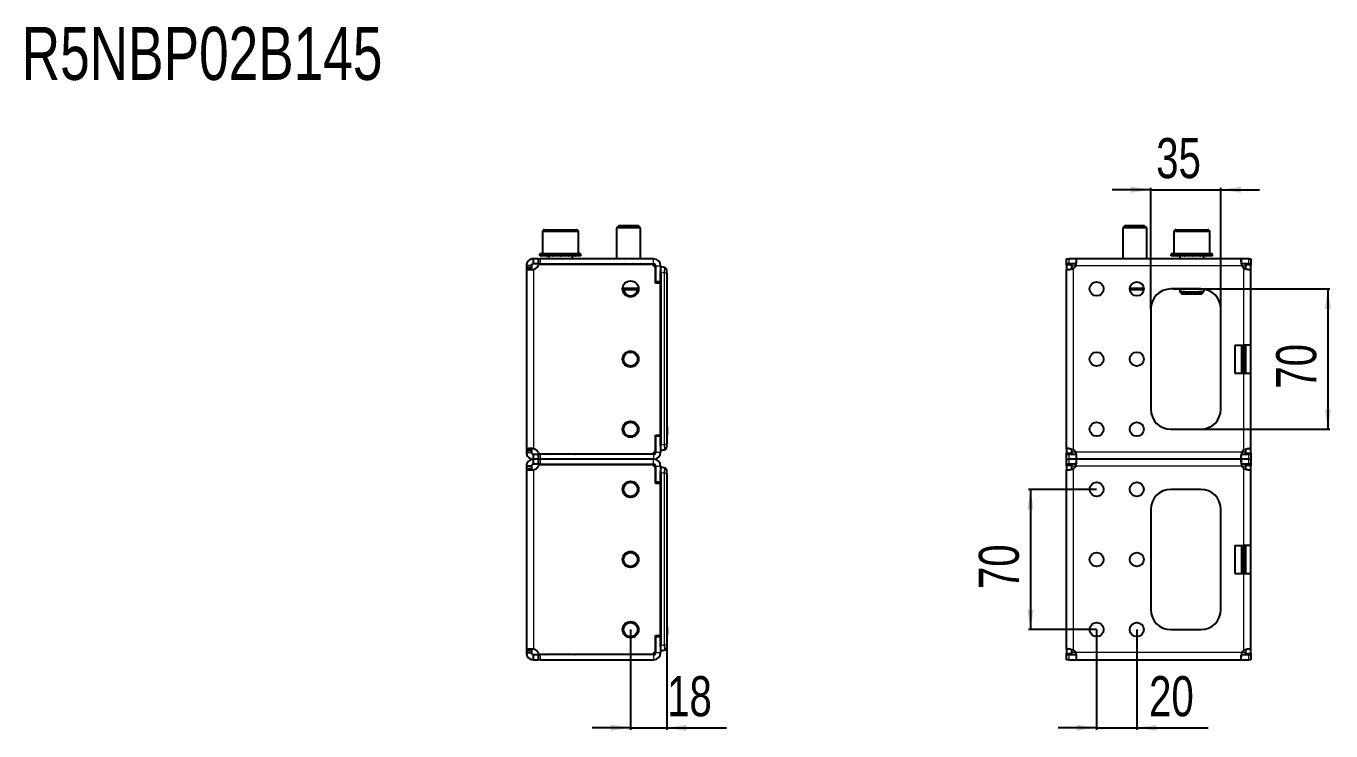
# Model space of a CAD drawing. Header units: millimetres. Extents: x 0 to 3710, y -308 to 606.
# Drawn here: x 1791 to 2442, y 254 to 606 of the extents above; entities that cross this region are included whole.
import ezdxf

# ---------------------------------------------------------------- set-up
doc = ezdxf.new("R2010")
doc.units = ezdxf.units.MM
doc.layers.add('FORMAT', color=7, linetype='Continuous')
doc.styles.add('SLDTEXTSTYLE0', font='TXT', dxfattribs={"width": 0.75})
doc.dimstyles.new('SLDDIMSTYLE0', dxfattribs={"dimtxt": 20, "dimasz": 10, "dimexe": 0, "dimexo": 0.0625, "dimgap": 5, "dimtad": 2, "dimdec": 1, "dimrnd": 1e-09, "dimzin": 12, "dimdsep": 46, "dimtxsty": 'SLDTEXTSTYLE0', "dimsah": 1, "dimcen": 0.09, "dimadec": 0, "dimazin": 3, "dimtfac": 1, "dimtofl": 0, "dimtmove": 0, "dimatfit": 3, "dimfxl": 0, "dimfrac": 2, "dimtolj": 1, "dimtzin": 12, "dimarcsym": 0})
doc.dimstyles.new('SLDDIMSTYLE1', dxfattribs={"dimtxt": 20, "dimasz": 10, "dimexe": 0, "dimexo": 0.0625, "dimgap": 5, "dimtad": 2, "dimdec": 1, "dimrnd": 1e-09, "dimzin": 12, "dimdsep": 46, "dimtxsty": 'SLDTEXTSTYLE0', "dimsah": 1, "dimcen": 0.09, "dimadec": 0, "dimazin": 3, "dimtfac": 1, "dimtmove": 0, "dimatfit": 0, "dimfxl": 0, "dimfrac": 2, "dimtolj": 1, "dimtzin": 12, "dimarcsym": 0})

# ---------------------------------------------------------------- blocks, each defined once
blk = doc.blocks.new('_D_4')
at = {"layer": 'FORMAT'}
for p, q in [((2092.17, 304.38), (2092.17, 254.38)), ((2110.17, 299.63), (2110.17, 254.38)), ((2092.17, 255.38), (2072.94, 255.38)), ((2092.17, 255.38), (2110.17, 255.38)), ((2110.17, 255.38), (2139.95, 255.38))]:
    blk.add_line(p, q, dxfattribs=at)
for points in [[(2092.17, 255.38), (2082.17, 256.92), (2082.17, 253.85)], [(2110.17, 255.38), (2120.17, 253.85), (2120.17, 256.92)]]:
    blk.add_solid(points, dxfattribs=at)
at = {"layer": 'FORMAT', "insert": (2110.39, 281.17), "char_height": 20, "attachment_point": 1, "style": 'SLDTEXTSTYLE0'}
blk.add_mtext('18', dxfattribs=at)
blk = doc.blocks.new('_D_7')
at = {"layer": 'FORMAT'}
for p, q in [((2376.73, 474.39), (2441.07, 474.39)), ((2440.07, 474.39), (2440.07, 404.39)), ((2376.73, 404.39), (2441.07, 404.39))]:
    blk.add_line(p, q, dxfattribs=at)
for points in [[(2440.07, 474.39), (2438.53, 464.39), (2441.61, 464.39)], [(2440.07, 404.39), (2441.61, 414.39), (2438.53, 414.39)]]:
    blk.add_solid(points, dxfattribs=at)
at = {"layer": 'FORMAT', "insert": (2414.29, 424.61), "char_height": 20, "attachment_point": 1, "rotation": 90, "style": 'SLDTEXTSTYLE0'}
blk.add_mtext('70', dxfattribs=at)
blk = doc.blocks.new('_D_8')
at = {"layer": 'FORMAT'}
for p, q in [((2351.72, 523.89), (2332.48, 523.89)), ((2351.72, 464.4), (2351.72, 524.89)), ((2351.72, 523.89), (2386.72, 523.89)), ((2386.72, 464.4), (2386.72, 524.89)), ((2386.72, 523.89), (2405.95, 523.89))]:
    blk.add_line(p, q, dxfattribs=at)
for points in [[(2351.72, 523.89), (2341.72, 525.43), (2341.72, 522.35)], [(2386.72, 523.89), (2396.72, 522.35), (2396.72, 525.43)]]:
    blk.add_solid(points, dxfattribs=at)
at = {"layer": 'FORMAT', "insert": (2354.44, 549.67), "char_height": 20, "attachment_point": 1, "style": 'SLDTEXTSTYLE0'}
blk.add_mtext('35', dxfattribs=at)
blk = doc.blocks.new('_D_9')
at = {"layer": 'FORMAT'}
for p, q in [((2324.72, 304.38), (2324.72, 254.38)), ((2344.72, 304.38), (2344.72, 254.38)), ((2324.72, 255.38), (2305.48, 255.38)), ((2324.72, 255.38), (2344.72, 255.38)), ((2344.72, 255.38), (2380.43, 255.38))]:
    blk.add_line(p, q, dxfattribs=at)
for points in [[(2324.72, 255.38), (2314.72, 256.92), (2314.72, 253.85)], [(2344.72, 255.38), (2354.72, 253.85), (2354.72, 256.92)]]:
    blk.add_solid(points, dxfattribs=at)
at = {"layer": 'FORMAT', "insert": (2350.88, 281.17), "char_height": 20, "attachment_point": 1, "style": 'SLDTEXTSTYLE0'}
blk.add_mtext('20', dxfattribs=at)
blk = doc.blocks.new('_D_10')
at = {"layer": 'FORMAT'}
for p, q in [((2324.71, 374.39), (2290.71, 374.39)), ((2291.71, 374.39), (2291.71, 304.39)), ((2324.71, 304.39), (2290.71, 304.39))]:
    blk.add_line(p, q, dxfattribs=at)
for points in [[(2291.71, 374.39), (2290.17, 364.39), (2293.25, 364.39)], [(2291.71, 304.39), (2293.25, 314.39), (2290.17, 314.39)]]:
    blk.add_solid(points, dxfattribs=at)
at = {"layer": 'FORMAT', "insert": (2265.93, 324.61), "char_height": 20, "attachment_point": 1, "rotation": 90, "style": 'SLDTEXTSTYLE0'}
blk.add_mtext('70', dxfattribs=at)

msp = doc.modelspace()

# ---------------------------------------------------------------- linework, layer by layer
at = {"color": 7, "linetype": 'Continuous', "lineweight": 25}
for p, q in [((2048.17, 502.89), (2048.17, 491.89)), ((2049.17, 503.89), (2065.17, 503.89)), ((2066.17, 491.89), (2066.17, 502.89)), ((2086.24, 505.89), (2085.17, 504.82)), ((2085.17, 504.82), (2085.17, 489.39)), ((2097.17, 504.82), (2085.17, 504.82)), ((2096.09, 505.89), (2086.24, 505.89)), ((2097.17, 504.82), (2096.09, 505.89)), ((2097.17, 489.39), (2097.17, 504.82)), ((2338.79, 505.89), (2337.72, 504.82)), ((2337.72, 504.82), (2337.72, 489.39)), ((2349.72, 504.82), (2337.72, 504.82)), ((2348.64, 505.89), (2338.79, 505.89)), ((2349.72, 504.82), (2348.64, 505.89)), ((2349.72, 489.39), (2349.72, 504.82)), ((2363.22, 502.89), (2363.22, 491.89)), ((2364.22, 503.89), (2372.03, 503.89)), ((2372.03, 503.89), (2380.22, 503.89)), ((2381.22, 491.89), (2381.22, 502.89)), ((2043.67, 486.89), (2043.67, 489.39)), ((2046.08, 489.39), (2043.67, 489.39)), ((2046.07, 489.39), (2046.07, 486.89)), ((2046.07, 489.39), (2047.07, 489.39)), ((2046.92, 491.89), (2046.92, 490.89)), ((2046.92, 491.89), (2046.92, 491.64)), ((2047.72, 491.89), (2046.92, 491.89)), ((2046.92, 491.89), (2046.92, 491.89)), ((2046.92, 490.89), (2046.92, 491.14)), ((2047.72, 490.89), (2046.92, 490.89)), ((2046.92, 490.89), (2046.92, 490.89)), ((2103.67, 489.39), (2047.07, 489.39)), ((2047.72, 491.89), (2047.82, 491.89)), ((2047.72, 490.89), (2047.82, 490.89)), ((2047.82, 491.89), (2047.82, 491.64)), ((2049.96, 491.89), (2047.82, 491.89)), ((2047.82, 490.89), (2047.82, 491.14)), ((2049.96, 490.89), (2047.82, 490.89)), ((2049.96, 491.89), (2050.14, 491.89)), ((2049.96, 490.89), (2050.14, 490.89)), ((2050.14, 491.89), (2050.14, 491.64)), ((2053.29, 491.89), (2050.14, 491.89)), ((2050.14, 490.89), (2050.14, 491.14)), ((2053.29, 490.89), (2050.14, 490.89)), ((2051.17, 490.89), (2051.17, 489.39)), ((2053.29, 491.89), (2053.53, 491.89)), ((2053.29, 490.89), (2053.53, 490.89)), ((2053.53, 491.89), (2053.53, 491.64)), ((2057.22, 491.89), (2053.53, 491.89)), ((2053.53, 490.89), (2053.53, 491.14)), ((2057.22, 490.89), (2053.53, 490.89)), ((2057.22, 491.89), (2057.31, 491.89)), ((2057.22, 490.89), (2057.4, 490.89)), ((2057.4, 490.89), (2057.47, 490.89)), ((2057.43, 491.89), (2057.47, 491.89)), ((2057.47, 491.89), (2057.47, 491.64)), ((2061.14, 491.89), (2057.47, 491.89)), ((2057.47, 490.89), (2057.47, 491.14)), ((2061.14, 490.89), (2057.47, 490.89)), ((2061.14, 491.89), (2061.37, 491.89)), ((2061.14, 490.89), (2061.37, 490.89)), ((2061.37, 491.89), (2061.37, 491.64)), ((2064.45, 491.89), (2061.37, 491.89)), ((2061.37, 490.89), (2061.37, 491.14)), ((2064.45, 490.89), (2061.37, 490.89)), ((2063.17, 489.39), (2063.17, 490.89)), ((2064.45, 491.89), (2064.63, 491.89)), ((2064.45, 490.89), (2064.63, 490.89)), ((2064.63, 491.89), (2064.63, 491.64)), ((2066.66, 491.89), (2064.63, 491.89)), ((2064.63, 490.89), (2064.63, 491.14)), ((2066.66, 490.89), (2064.63, 490.89)), ((2066.66, 491.89), (2066.75, 491.89)), ((2066.66, 490.89), (2066.75, 490.89)), ((2066.75, 491.89), (2066.75, 491.64)), ((2067.42, 491.89), (2066.75, 491.89)), ((2066.75, 490.89), (2066.75, 491.14)), ((2067.42, 490.89), (2066.75, 490.89)), ((2067.42, 490.89), (2067.42, 491.89)), ((2309.72, 486.89), (2309.72, 489.39)), ((2309.72, 489.39), (2310.83, 489.39)), ((2314.55, 489.39), (2310.83, 489.39)), ((2396.88, 489.39), (2314.55, 489.39)), ((2314.55, 489.39), (2314.55, 487.18)), ((2361.97, 491.89), (2361.97, 490.89)), ((2361.97, 491.89), (2361.97, 491.64)), ((2362.8, 491.89), (2361.97, 491.89)), ((2361.97, 491.89), (2361.97, 491.89)), ((2361.97, 490.89), (2361.97, 491.14)), ((2362.8, 490.89), (2361.97, 490.89)), ((2361.97, 490.89), (2361.97, 490.89)), ((2362.8, 491.89), (2362.9, 491.89)), ((2362.8, 490.89), (2362.9, 490.89)), ((2362.9, 491.89), (2362.9, 491.64)), ((2365.07, 491.89), (2362.9, 491.89)), ((2362.9, 490.89), (2362.9, 491.14)), ((2365.07, 490.89), (2362.9, 490.89)), ((2365.07, 491.89), (2365.25, 491.89)), ((2365.07, 490.89), (2365.25, 490.89)), ((2365.25, 491.89), (2365.25, 491.64)), ((2368.43, 491.89), (2365.25, 491.89)), ((2365.25, 490.89), (2365.25, 491.14)), ((2368.43, 490.89), (2365.25, 490.89)), ((2366.22, 490.89), (2366.22, 489.39)), ((2368.43, 491.89), (2368.66, 491.89)), ((2368.43, 490.89), (2368.66, 490.89)), ((2368.66, 491.89), (2368.66, 491.64)), ((2372.36, 491.89), (2368.66, 491.89)), ((2368.66, 490.89), (2368.66, 491.14)), ((2372.36, 490.89), (2368.66, 490.89)), ((2372.36, 491.89), (2372.44, 491.89)), ((2372.36, 490.89), (2372.51, 490.89)), ((2372.51, 490.89), (2372.61, 490.89)), ((2372.56, 491.89), (2372.61, 491.89)), ((2372.61, 491.89), (2372.61, 491.64)), ((2376.27, 491.89), (2372.61, 491.89)), ((2372.61, 490.89), (2372.61, 491.14)), ((2376.27, 490.89), (2372.61, 490.89)), ((2376.27, 491.89), (2376.5, 491.89)), ((2376.27, 490.89), (2376.5, 490.89)), ((2376.5, 491.89), (2376.5, 491.64)), ((2379.57, 491.89), (2376.5, 491.89)), ((2376.5, 490.89), (2376.5, 491.14)), ((2379.57, 490.89), (2376.5, 490.89)), ((2378.22, 489.39), (2378.22, 490.89)), ((2379.57, 491.89), (2379.74, 491.89)), ((2379.57, 490.89), (2379.74, 490.89)), ((2379.74, 491.89), (2379.74, 491.64)), ((2381.74, 491.89), (2379.74, 491.89)), ((2379.74, 490.89), (2379.74, 491.14)), ((2381.74, 490.89), (2379.74, 490.89)), ((2381.74, 491.89), (2381.83, 491.89)), ((2381.74, 490.89), (2381.83, 490.89)), ((2381.83, 491.89), (2381.83, 491.64)), ((2382.46, 491.89), (2381.83, 491.89)), ((2381.83, 490.89), (2381.83, 491.14)), ((2382.46, 490.89), (2381.83, 490.89)), ((2382.47, 490.89), (2382.47, 491.89)), ((2396.88, 489.39), (2396.88, 486.89)), ((2400.6, 489.39), (2396.88, 489.39)), ((2400.6, 489.39), (2401.72, 489.39)), ((2401.72, 489.39), (2401.72, 486.89)), ((2040.17, 485.89), (2040.17, 484.67)), ((2042.67, 485.89), (2040.17, 485.89)), ((2040.17, 484.67), (2040.17, 394.11)), ((2042.67, 484.67), (2040.17, 484.67)), ((2042.67, 485.89), (2042.67, 484.67)), ((2046.08, 486.89), (2043.67, 486.89)), ((2047.07, 486.89), (2046.07, 486.89)), ((2047.07, 486.89), (2103.67, 486.89)), ((2047.09, 486.79), (2102.07, 486.79)), ((2080.92, 486.89), (2080.92, 486.79)), ((2081.21, 486.89), (2081.21, 486.79)), ((2082.9, 486.89), (2082.9, 486.79)), ((2085.84, 486.89), (2085.84, 486.79)), ((2089.6, 486.89), (2089.6, 486.79)), ((2093.6, 486.89), (2093.6, 486.79)), ((2097.22, 486.89), (2097.22, 486.79)), ((2099.93, 486.89), (2099.93, 486.79)), ((2101.3, 486.89), (2101.3, 486.79)), ((2101.42, 486.79), (2101.42, 486.89)), ((2104.57, 477.29), (2104.57, 484.29)), ((2104.67, 485.89), (2104.67, 477.94)), ((2107.17, 485.89), (2107.17, 477.94)), ((2107.17, 485.64), (2107.37, 485.64)), ((2107.17, 395.92), (2107.17, 483.37)), ((2107.37, 485.64), (2109.06, 485.19)), ((2107.37, 396.54), (2107.37, 482.74)), ((2110.17, 482.29), (2110.17, 483.74)), ((2110.17, 482.29), (2110.17, 407.84)), ((2310.83, 486.89), (2309.72, 486.89)), ((2309.72, 486.89), (2309.72, 486.79)), ((2309.72, 486.79), (2312.22, 486.79)), ((2309.72, 486.18), (2309.72, 486.79)), ((2309.72, 486.18), (2309.72, 484.12)), ((2309.72, 394.67), (2309.72, 484.12)), ((2309.72, 484.12), (2310.81, 484.12)), ((2314.55, 486.89), (2310.83, 486.89)), ((2312.22, 486.79), (2312.22, 486.18)), ((2312.22, 486.18), (2312.22, 484.36)), ((2400.6, 486.89), (2396.88, 486.89)), ((2399.22, 486.79), (2401.72, 486.79)), ((2399.22, 486.18), (2399.22, 486.79)), ((2399.22, 484.34), (2399.22, 486.18)), ((2401.72, 486.89), (2400.6, 486.89)), ((2401.72, 486.79), (2401.72, 486.89)), ((2401.72, 486.79), (2401.72, 486.18)), ((2401.72, 484.12), (2401.72, 486.18)), ((2401.72, 446.39), (2401.72, 484.12)), ((2104.57, 478.87), (2104.67, 478.66)), ((2107.17, 477.29), (2104.57, 477.29)), ((2107.17, 477.94), (2104.67, 477.94)), ((2107.17, 477.29), (2107.17, 401.49)), ((2096.14, 473.89), (2088.2, 473.89)), ((2348.18, 473.89), (2341.25, 473.89)), ((2376.72, 474.39), (2361.72, 474.39)), ((2363.39, 474.29), (2363.37, 474.29)), ((2363.39, 474.29), (2363.39, 474.29)), ((2363.49, 474.29), (2363.39, 474.29)), ((2363.49, 474.39), (2363.49, 474.29)), ((2366.74, 474.29), (2363.49, 474.29)), ((2366.22, 474.29), (2366.22, 472.97)), ((2366.22, 472.97), (2367.29, 471.89)), ((2366.22, 472.97), (2372.08, 472.97)), ((2366.74, 474.29), (2368.64, 474.29)), ((2367.29, 471.89), (2372.1, 471.89)), ((2369.19, 474.29), (2368.64, 474.29)), ((2375.24, 474.29), (2369.19, 474.29)), ((2372.08, 472.97), (2378.22, 472.97)), ((2372.1, 471.89), (2377.14, 471.89)), ((2375.79, 474.29), (2375.24, 474.29)), ((2375.79, 474.29), (2377.69, 474.29)), ((2377.14, 471.89), (2378.22, 472.97)), ((2378.13, 474.29), (2377.69, 474.29)), ((2378.22, 472.97), (2378.22, 474.28)), ((2351.72, 464.39), (2351.72, 414.39)), ((2386.72, 414.39), (2386.72, 464.39)), ((2393.72, 446.39), (2398.22, 446.39)), ((2393.72, 446.39), (2393.72, 432.39)), ((2401.72, 446.39), (2398.22, 446.39)), ((2399.22, 432.39), (2399.22, 446.39)), ((2401.72, 432.39), (2401.72, 446.39)), ((2393.72, 432.39), (2398.22, 432.39)), ((2398.22, 432.39), (2401.72, 432.39)), ((2401.72, 394.67), (2401.72, 432.39)), ((2110.17, 407.84), (2110.17, 399.64)), ((2110.37, 405.9), (2110.17, 405.9)), ((2110.37, 405.86), (2110.17, 405.86)), ((2110.37, 405.84), (2110.17, 405.84)), ((2110.37, 405.4), (2110.37, 402.08)), ((2361.72, 404.39), (2376.72, 404.39)), ((2104.57, 401.49), (2107.17, 401.49)), ((2104.57, 394.49), (2104.57, 401.49)), ((2104.57, 400.41), (2104.67, 400.63)), ((2104.67, 400.84), (2104.67, 392.89)), ((2107.17, 400.84), (2104.67, 400.84)), ((2107.17, 400.84), (2107.17, 392.89)), ((2110.37, 401.64), (2110.17, 401.64)), ((2110.37, 401.59), (2110.17, 401.59)), ((2110.17, 399.64), (2110.17, 396.99)), ((2040.17, 394.11), (2042.67, 394.11)), ((2040.17, 394.11), (2040.17, 392.89)), ((2040.17, 392.89), (2042.67, 392.89)), ((2042.67, 394.11), (2042.67, 392.89)), ((2043.67, 389.39), (2043.67, 391.89)), ((2043.67, 391.89), (2046.08, 391.89)), ((2046.07, 391.89), (2046.07, 389.39)), ((2046.07, 391.89), (2047.07, 391.89)), ((2103.67, 391.89), (2047.07, 391.89)), ((2102.07, 391.99), (2047.09, 391.99)), ((2107.37, 393.64), (2107.17, 393.64)), ((2109.06, 394.09), (2107.37, 393.64)), ((2110.17, 395.54), (2110.17, 396.99)), ((2309.72, 394.67), (2309.72, 392.6)), ((2309.72, 391.99), (2309.72, 392.6)), ((2312.22, 391.99), (2309.72, 391.99)), ((2309.72, 391.99), (2309.72, 391.89)), ((2309.72, 389.39), (2309.72, 391.89)), ((2309.72, 391.89), (2310.83, 391.89)), ((2310.83, 391.89), (2314.55, 391.89)), ((2312.22, 394.44), (2312.22, 392.6)), ((2312.22, 392.6), (2312.22, 391.99)), ((2314.55, 391.89), (2314.55, 389.39)), ((2396.88, 391.89), (2400.6, 391.89)), ((2396.88, 389.39), (2396.88, 391.61)), ((2399.22, 392.6), (2399.22, 394.42)), ((2399.22, 391.99), (2399.22, 392.6)), ((2401.72, 391.99), (2399.22, 391.99)), ((2400.6, 391.89), (2401.72, 391.89)), ((2401.72, 394.67), (2400.62, 394.67)), ((2401.72, 392.6), (2401.72, 394.67)), ((2401.72, 392.6), (2401.72, 391.99)), ((2401.72, 391.89), (2401.72, 391.99)), ((2401.72, 391.89), (2401.72, 389.39)), ((2040.17, 385.89), (2040.17, 384.67)), ((2042.67, 385.89), (2040.17, 385.89)), ((2040.17, 384.67), (2040.17, 294.11)), ((2042.67, 384.67), (2040.17, 384.67)), ((2042.67, 385.89), (2042.67, 384.67)), ((2043.67, 386.89), (2043.67, 389.39)), ((2046.08, 389.39), (2043.67, 389.39)), ((2046.08, 386.89), (2043.67, 386.89)), ((2046.07, 389.39), (2046.07, 386.89)), ((2046.07, 389.39), (2047.07, 389.39)), ((2047.07, 386.89), (2046.07, 386.89)), ((2103.67, 389.39), (2047.07, 389.39)), ((2047.07, 386.89), (2103.67, 386.89)), ((2047.09, 386.79), (2102.07, 386.79)), ((2104.57, 377.29), (2104.57, 384.29)), ((2104.67, 385.89), (2104.67, 377.94)), ((2107.17, 385.89), (2107.17, 377.94)), ((2107.17, 385.64), (2107.37, 385.64)), ((2107.37, 385.64), (2109.06, 385.19)), ((2309.72, 386.89), (2309.72, 389.39)), ((2309.72, 389.39), (2310.83, 389.39)), ((2310.83, 386.89), (2309.72, 386.89)), ((2309.72, 386.89), (2309.72, 386.79)), ((2309.72, 386.79), (2312.22, 386.79)), ((2309.72, 386.18), (2309.72, 386.79)), ((2309.72, 386.18), (2309.72, 384.12)), ((2314.55, 389.39), (2310.83, 389.39)), ((2314.55, 386.89), (2310.83, 386.89)), ((2312.22, 386.79), (2312.22, 386.18)), ((2312.22, 386.18), (2312.22, 384.36)), ((2396.88, 389.39), (2314.55, 389.39)), ((2314.55, 389.39), (2314.55, 387.18)), ((2396.88, 389.39), (2396.88, 386.89)), ((2400.6, 389.39), (2396.88, 389.39)), ((2400.6, 386.89), (2396.88, 386.89)), ((2399.22, 386.79), (2401.72, 386.79)), ((2399.22, 386.18), (2399.22, 386.79)), ((2399.22, 384.34), (2399.22, 386.18)), ((2400.6, 389.39), (2401.72, 389.39)), ((2401.72, 386.89), (2400.6, 386.89)), ((2401.72, 389.39), (2401.72, 386.89)), ((2401.72, 386.79), (2401.72, 386.89)), ((2401.72, 386.79), (2401.72, 386.18)), ((2401.72, 384.12), (2401.72, 386.18)), ((2104.57, 378.87), (2104.67, 378.66)), ((2107.17, 377.94), (2104.67, 377.94)), ((2107.17, 295.92), (2107.17, 383.37)), ((2107.37, 296.54), (2107.37, 382.74)), ((2110.17, 382.29), (2110.17, 383.74)), ((2110.17, 382.29), (2110.17, 307.84)), ((2309.72, 294.67), (2309.72, 384.12)), ((2309.72, 384.12), (2310.81, 384.12)), ((2401.72, 346.39), (2401.72, 384.12)), ((2107.17, 377.29), (2104.57, 377.29)), ((2107.17, 377.29), (2107.17, 301.49)), ((2376.72, 374.39), (2361.72, 374.39)), ((2351.72, 364.39), (2351.72, 314.39)), ((2386.72, 314.39), (2386.72, 364.39)), ((2393.72, 346.39), (2398.22, 346.39)), ((2393.72, 346.39), (2393.72, 332.39)), ((2401.72, 346.39), (2398.22, 346.39)), ((2399.22, 332.39), (2399.22, 346.39)), ((2401.72, 332.39), (2401.72, 346.39)), ((2393.72, 332.39), (2398.22, 332.39)), ((2398.22, 332.39), (2401.72, 332.39)), ((2401.72, 294.67), (2401.72, 332.39)), ((2110.17, 307.84), (2110.17, 299.64)), ((2104.57, 301.49), (2107.17, 301.49)), ((2104.57, 294.49), (2104.57, 301.49)), ((2104.57, 300.41), (2104.67, 300.63)), ((2104.67, 300.84), (2104.67, 292.89)), ((2107.17, 300.84), (2104.67, 300.84)), ((2107.17, 300.84), (2107.17, 292.89)), ((2110.37, 305.9), (2110.17, 305.9)), ((2110.37, 305.86), (2110.17, 305.86)), ((2110.37, 305.84), (2110.17, 305.84)), ((2110.37, 301.64), (2110.17, 301.64)), ((2110.37, 301.59), (2110.17, 301.59)), ((2110.17, 299.64), (2110.17, 296.99)), ((2110.37, 305.4), (2110.37, 302.08)), ((2361.72, 304.39), (2376.72, 304.39)), ((2040.17, 294.11), (2042.67, 294.11)), ((2040.17, 294.11), (2040.17, 292.89)), ((2042.67, 294.11), (2042.67, 292.89)), ((2107.37, 293.64), (2107.17, 293.64)), ((2109.06, 294.09), (2107.37, 293.64)), ((2110.17, 295.54), (2110.17, 296.99)), ((2309.72, 294.67), (2309.72, 292.6)), ((2312.22, 294.44), (2312.22, 292.6)), ((2399.22, 292.6), (2399.22, 294.42)), ((2401.72, 294.67), (2400.62, 294.67)), ((2401.72, 292.6), (2401.72, 294.67)), ((2040.17, 292.89), (2042.67, 292.89)), ((2043.67, 289.39), (2043.67, 291.89)), ((2043.67, 291.89), (2046.08, 291.89)), ((2043.67, 289.39), (2046.08, 289.39)), ((2046.07, 291.89), (2046.07, 289.39)), ((2046.07, 291.89), (2047.07, 291.89)), ((2047.07, 289.39), (2046.07, 289.39)), ((2103.67, 291.89), (2047.07, 291.89)), ((2047.07, 289.39), (2103.67, 289.39)), ((2102.07, 291.99), (2047.09, 291.99)), ((2309.72, 291.99), (2309.72, 292.6)), ((2312.22, 291.99), (2309.72, 291.99)), ((2309.72, 291.99), (2309.72, 291.89)), ((2309.72, 289.39), (2309.72, 291.89)), ((2309.72, 291.89), (2310.83, 291.89)), ((2310.83, 289.39), (2309.72, 289.39)), ((2310.83, 291.89), (2314.55, 291.89)), ((2310.83, 289.39), (2314.55, 289.39)), ((2312.22, 292.6), (2312.22, 291.99)), ((2314.55, 291.89), (2314.55, 289.39)), ((2314.55, 289.39), (2396.88, 289.39)), ((2396.88, 291.89), (2400.6, 291.89)), ((2396.88, 289.39), (2396.88, 291.61)), ((2396.88, 289.39), (2400.6, 289.39)), ((2399.22, 291.99), (2399.22, 292.6)), ((2401.72, 291.99), (2399.22, 291.99)), ((2400.6, 291.89), (2401.72, 291.89)), ((2401.72, 289.39), (2400.6, 289.39)), ((2401.72, 292.6), (2401.72, 291.99)), ((2401.72, 291.89), (2401.72, 291.99)), ((2401.72, 291.89), (2401.72, 289.39))]:
    msp.add_line(p, q, dxfattribs=at)
at = {"color": 8, "linetype": 'Continuous', "lineweight": 18}
for p, q in [((2066.17, 502.89), (2048.17, 502.89)), ((2372.01, 502.89), (2363.22, 502.89)), ((2381.22, 502.89), (2372.01, 502.89)), ((2047.07, 489.39), (2047.07, 486.89)), ((2103.67, 486.89), (2103.67, 489.39)), ((2310.83, 489.39), (2310.83, 486.89)), ((2400.6, 486.89), (2400.6, 489.39)), ((2043.67, 484.12), (2043.67, 394.67)), ((2104.67, 485.89), (2107.17, 485.89)), ((2109.06, 482.29), (2107.37, 482.74)), ((2109.06, 396.99), (2109.06, 482.29)), ((2110.17, 482.29), (2109.06, 482.29)), ((2312.22, 486.18), (2309.72, 486.18)), ((2312.22, 485.89), (2314.3, 485.89)), ((2313.22, 394.11), (2313.22, 484.67)), ((2397.13, 485.89), (2314.3, 485.89)), ((2397.13, 485.89), (2399.22, 485.89)), ((2398.22, 446.39), (2398.22, 484.67)), ((2401.72, 486.18), (2399.22, 486.18)), ((2106.97, 477.29), (2106.97, 477.94)), ((2088.2, 474.89), (2096.14, 474.89)), ((2341.25, 474.89), (2348.18, 474.89)), ((2368.64, 474.39), (2368.64, 474.29)), ((2369.19, 474.39), (2369.19, 474.29)), ((2375.24, 474.39), (2375.24, 474.29)), ((2375.79, 474.39), (2375.79, 474.29)), ((2397.02, 432.39), (2397.02, 446.39)), ((2397.22, 446.39), (2397.22, 432.39)), ((2397.33, 432.39), (2397.33, 446.39)), ((2397.53, 446.39), (2397.53, 432.39)), ((2398.41, 432.39), (2398.41, 446.39)), ((2398.6, 446.39), (2398.6, 432.39)), ((2398.71, 432.39), (2398.71, 446.39)), ((2398.91, 446.39), (2398.91, 432.39)), ((2398.22, 394.11), (2398.22, 432.39)), ((2110.37, 405.4), (2110.17, 405.4)), ((2106.97, 400.84), (2106.97, 401.49)), ((2110.37, 402.08), (2110.17, 402.08)), ((2047.07, 391.89), (2047.07, 389.39)), ((2103.67, 391.89), (2103.67, 389.39)), ((2104.67, 392.89), (2107.17, 392.89)), ((2107.37, 396.54), (2109.06, 396.99)), ((2109.06, 396.99), (2110.17, 396.99)), ((2309.72, 392.6), (2312.22, 392.6)), ((2310.83, 391.89), (2310.83, 389.39)), ((2314.3, 392.89), (2312.22, 392.89)), ((2397.13, 392.89), (2314.3, 392.89)), ((2399.22, 392.89), (2397.13, 392.89)), ((2399.22, 392.6), (2401.72, 392.6)), ((2400.6, 389.39), (2400.6, 391.89)), ((2047.07, 389.39), (2047.07, 386.89)), ((2103.67, 386.89), (2103.67, 389.39)), ((2104.67, 385.89), (2107.17, 385.89)), ((2312.22, 386.18), (2309.72, 386.18)), ((2310.83, 389.39), (2310.83, 386.89)), ((2312.22, 385.89), (2314.3, 385.89)), ((2313.22, 294.11), (2313.22, 384.67)), ((2397.13, 385.89), (2314.3, 385.89)), ((2397.13, 385.89), (2399.22, 385.89)), ((2398.22, 346.39), (2398.22, 384.67)), ((2401.72, 386.18), (2399.22, 386.18)), ((2400.6, 386.89), (2400.6, 389.39)), ((2043.67, 384.12), (2043.67, 294.67)), ((2106.97, 377.29), (2106.97, 377.94)), ((2109.06, 382.29), (2107.37, 382.74)), ((2109.06, 296.99), (2109.06, 382.29)), ((2110.17, 382.29), (2109.06, 382.29)), ((2397.02, 332.39), (2397.02, 346.39)), ((2397.22, 346.39), (2397.22, 332.39)), ((2397.33, 332.39), (2397.33, 346.39)), ((2397.53, 346.39), (2397.53, 332.39)), ((2398.41, 332.39), (2398.41, 346.39)), ((2398.6, 346.39), (2398.6, 332.39)), ((2398.71, 332.39), (2398.71, 346.39)), ((2398.91, 346.39), (2398.91, 332.39)), ((2398.22, 294.11), (2398.22, 332.39)), ((2106.97, 300.84), (2106.97, 301.49)), ((2110.37, 305.4), (2110.17, 305.4)), ((2110.37, 302.08), (2110.17, 302.08)), ((2107.37, 296.54), (2109.06, 296.99)), ((2109.06, 296.99), (2110.17, 296.99)), ((2047.07, 291.89), (2047.07, 289.39)), ((2103.67, 291.89), (2103.67, 289.39)), ((2104.67, 292.89), (2107.17, 292.89)), ((2309.72, 292.6), (2312.22, 292.6)), ((2310.83, 291.89), (2310.83, 289.39)), ((2314.3, 292.89), (2312.22, 292.89)), ((2397.13, 292.89), (2314.3, 292.89)), ((2399.22, 292.89), (2397.13, 292.89)), ((2399.22, 292.6), (2401.72, 292.6)), ((2400.6, 289.39), (2400.6, 291.89))]:
    msp.add_line(p, q, dxfattribs=at)
at = {"color": 7, "linetype": 'Continuous', "lineweight": 25}
for centre, radius in [((2092.17, 474.39), 4), ((2324.72, 474.39), 3.5), ((2344.72, 474.39), 3.5), ((2092.17, 439.39), 4), ((2092.17, 439.39), 3.5), ((2324.72, 439.39), 3.5), ((2344.72, 439.39), 3.5), ((2092.17, 404.39), 4), ((2092.17, 404.39), 3.5), ((2324.72, 404.39), 3.5), ((2344.72, 404.39), 3.5), ((2092.17, 374.39), 4), ((2092.17, 374.39), 3.5), ((2324.72, 374.39), 3.5), ((2344.72, 374.39), 3.5), ((2092.17, 339.39), 4), ((2092.17, 339.39), 3.5), ((2324.72, 339.39), 3.5), ((2344.72, 339.39), 3.5), ((2092.17, 304.39), 4), ((2092.17, 304.39), 3.5), ((2324.72, 304.39), 3.5), ((2344.72, 304.39), 3.5)]:
    msp.add_circle(centre, radius, dxfattribs=at)
for centre, radius, start, end in [((2049.17, 502.89), 1, 90, 180), ((2065.17, 502.89), 1, 0, 90), ((2364.22, 502.89), 1, 90, 180), ((2380.22, 502.89), 1, 0, 90), ((2103.67, 485.89), 3.5, 360, 90), ((2042.95, 487.54), 3.5, 281.89481, 337.11462), ((2047.09, 485.79), 1, 90, 157.11462), ((2049.82, 486.54), 0.35, 45.58469, 90), ((2064.52, 486.54), 0.35, 90, 134.41531), ((2102.07, 484.29), 2.5, 360, 90), ((2103.67, 485.89), 1, 360, 90), ((2108.67, 483.74), 1.5, 0, 75), ((2311.22, 487.54), 3.5, 304.8499, 331.87293), ((2400.22, 487.54), 3.5, 208.12707, 235.1501), ((2092.17, 474.39), 3.5, 188.21321, 351.78679), ((2361.72, 464.39), 10, 90, 180), ((2376.72, 464.39), 10, 0, 90), ((2361.72, 414.39), 10, 180, 270), ((2376.72, 414.39), 10, 270, 0), ((2042.95, 391.24), 3.5, 22.88538, 78.10519), ((2047.09, 392.99), 1, 202.88538, 270), ((2049.82, 392.24), 0.35, 270, 314.41531), ((2064.52, 392.24), 0.35, 225.58469, 270), ((2102.07, 394.49), 2.5, 270, 0), ((2103.67, 392.89), 3.5, 270, 0), ((2103.67, 392.89), 1, 270, 0), ((2108.67, 395.54), 1.5, 285, 0), ((2311.22, 391.24), 3.5, 28.12707, 55.1501), ((2400.22, 391.24), 3.5, 124.8499, 151.87293), ((2042.95, 387.54), 3.5, 281.89481, 337.11462), ((2047.09, 385.79), 1, 90, 157.11462), ((2049.82, 386.54), 0.35, 45.58469, 90), ((2064.52, 386.54), 0.35, 90, 134.41531), ((2102.07, 384.29), 2.5, 360, 90), ((2103.67, 385.89), 3.5, 360, 90), ((2103.67, 385.89), 1, 360, 90), ((2108.67, 383.74), 1.5, 0, 75), ((2311.22, 387.54), 3.5, 304.8499, 331.87293), ((2400.22, 387.54), 3.5, 208.12707, 235.1501), ((2361.72, 364.39), 10, 90, 180), ((2376.72, 364.39), 10, 0, 90), ((2361.72, 314.39), 10, 180, 270), ((2376.72, 314.39), 10, 270, 0), ((2042.95, 291.24), 3.5, 22.88538, 78.10519), ((2102.07, 294.49), 2.5, 270, 0), ((2108.67, 295.54), 1.5, 285, 0), ((2311.22, 291.24), 3.5, 28.12707, 55.1501), ((2400.22, 291.24), 3.5, 124.8499, 151.87293), ((2047.09, 292.99), 1, 202.88538, 270), ((2049.82, 292.24), 0.35, 270, 314.41531), ((2064.52, 292.24), 0.35, 225.58469, 270), ((2103.67, 292.89), 3.5, 270, 0), ((2103.67, 292.89), 1, 270, 0)]:
    msp.add_arc(centre, radius, start, end, dxfattribs=at)
for centre, major_axis, start_param, end_param in [((2095.78, 485.64), (11.57, -3.1), 0.067037, 0.253072), ((2095.78, 393.64), (11.57, 3.1), 6.030113, 6.216148), ((2095.78, 385.64), (11.57, -3.1), 0.067037, 0.253072), ((2095.78, 293.64), (11.57, 3.1), 6.030113, 6.216148)]:
    msp.add_ellipse(centre, major_axis=major_axis, ratio=0.250563, start_param=start_param, end_param=end_param, dxfattribs=at)
at = {"color": 8, "linetype": 'Continuous', "lineweight": 18}
for centre, major_axis, start_param, end_param in [((2108.67, 482.19), (0.38, 3), 4.762686, 6.266445), ((2108.67, 397.1), (-0.38, 3), 3.158333, 4.662092), ((2108.67, 382.19), (0.38, 3), 4.762686, 6.266445), ((2108.67, 297.1), (-0.38, 3), 3.158333, 4.662092)]:
    msp.add_ellipse(centre, major_axis=major_axis, ratio=0.123038, start_param=start_param, end_param=end_param, dxfattribs=at)
at = {"color": 7, "linetype": 'Continuous', "lineweight": 25}
for points, knots in [([(2043.67, 489.39), (2043.37, 489.37), (2042.82, 489.33), (2041.92, 488.98), (2041.04, 488.31), (2040.31, 487.2), (2040.22, 486.34), (2040.17, 485.89)], [0, 0, 0, 0, 0.16069, 0.301312, 0.521951, 0.753573, 1, 1, 1, 1]), ([(2046.92, 491.64), (2046.92, 491.68), (2046.92, 491.75), (2046.92, 491.83), (2046.92, 491.87), (2046.92, 491.89)], [0, 0, 0, 0, 0.499981, 0.749988, 1, 1, 1, 1]), ([(2046.92, 490.89), (2046.92, 490.91), (2046.92, 490.95), (2046.92, 491.04), (2046.92, 491.1), (2046.92, 491.14)], [0, 0, 0, 0, 0.25014, 0.50028, 1, 1, 1, 1]), ([(2047.82, 491.64), (2047.8, 491.68), (2047.78, 491.75), (2047.74, 491.83), (2047.73, 491.87), (2047.72, 491.89)], [0, 0, 0, 0, 0.499981, 0.749988, 1, 1, 1, 1]), ([(2047.72, 490.89), (2047.73, 490.91), (2047.74, 490.95), (2047.78, 491.04), (2047.8, 491.1), (2047.82, 491.14)], [0, 0, 0, 0, 0.2501401, 0.5002802, 1, 1, 1, 1]), ([(2050.14, 491.64), (2050.11, 491.68), (2050.06, 491.75), (2050, 491.83), (2049.97, 491.87), (2049.96, 491.89)], [0, 0, 0, 0, 0.499981, 0.749988, 1, 1, 1, 1]), ([(2049.96, 490.89), (2049.97, 490.91), (2050, 490.95), (2050.06, 491.04), (2050.11, 491.1), (2050.14, 491.14)], [0, 0, 0, 0, 0.25014, 0.50028, 1, 1, 1, 1]), ([(2053.53, 491.64), (2053.49, 491.68), (2053.43, 491.75), (2053.35, 491.83), (2053.31, 491.87), (2053.29, 491.89)], [0, 0, 0, 0, 0.499981, 0.749988, 1, 1, 1, 1]), ([(2053.29, 490.89), (2053.31, 490.91), (2053.35, 490.95), (2053.43, 491.04), (2053.49, 491.1), (2053.53, 491.14)], [0, 0, 0, 0, 0.25014, 0.50028, 1, 1, 1, 1]), ([(2057.47, 491.64), (2057.43, 491.68), (2057.37, 491.75), (2057.28, 491.83), (2057.24, 491.87), (2057.22, 491.89)], [0, 0, 0, 0, 0.499981, 0.749988, 1, 1, 1, 1]), ([(2057.22, 490.89), (2057.24, 490.91), (2057.28, 490.95), (2057.37, 491.04), (2057.43, 491.1), (2057.47, 491.14)], [0, 0, 0, 0, 0.2501401, 0.5002802, 1, 1, 1, 1]), ([(2057.47, 491.64), (2057.46, 491.71), (2057.43, 491.84), (2057.41, 491.88), (2057.4, 491.89)], [0, 0, 0, 0, 0.561794, 1, 1, 1, 1]), ([(2057.47, 491.14), (2057.46, 491.07), (2057.43, 490.94), (2057.41, 490.91), (2057.4, 490.89)], [0, 0, 0, 0, 0.5617942, 1, 1, 1, 1]), ([(2061.37, 491.64), (2061.33, 491.68), (2061.27, 491.75), (2061.2, 491.83), (2061.16, 491.87), (2061.14, 491.89)], [0, 0, 0, 0, 0.4999808, 0.7499881, 1, 1, 1, 1]), ([(2061.14, 490.89), (2061.16, 490.91), (2061.2, 490.95), (2061.27, 491.04), (2061.33, 491.1), (2061.37, 491.14)], [0, 0, 0, 0, 0.25014, 0.50028, 1, 1, 1, 1]), ([(2064.63, 491.64), (2064.6, 491.68), (2064.55, 491.75), (2064.5, 491.83), (2064.47, 491.87), (2064.45, 491.89)], [0, 0, 0, 0, 0.499981, 0.749988, 1, 1, 1, 1]), ([(2064.45, 490.89), (2064.47, 490.91), (2064.5, 490.95), (2064.55, 491.04), (2064.6, 491.1), (2064.63, 491.14)], [0, 0, 0, 0, 0.25014, 0.50028, 1, 1, 1, 1]), ([(2066.75, 491.64), (2066.73, 491.68), (2066.71, 491.75), (2066.68, 491.83), (2066.67, 491.87), (2066.66, 491.89)], [0, 0, 0, 0, 0.499981, 0.749988, 1, 1, 1, 1]), ([(2066.66, 490.89), (2066.67, 490.91), (2066.68, 490.95), (2066.71, 491.04), (2066.73, 491.1), (2066.75, 491.14)], [0, 0, 0, 0, 0.25014, 0.50028, 1, 1, 1, 1]), ([(2314.3, 485.89), (2314.35, 486.15), (2314.45, 486.64), (2314.6, 487.46), (2314.7, 488.17), (2314.72, 488.74), (2314.7, 489.1), (2314.64, 489.34), (2314.58, 489.37), (2314.55, 489.39)], [0, 0, 0, 0, 0.144067, 0.271276, 0.474907, 0.597997, 0.726338, 0.860245, 1, 1, 1, 1]), ([(2361.97, 491.64), (2361.97, 491.68), (2361.97, 491.75), (2361.97, 491.83), (2361.97, 491.87), (2361.97, 491.89)], [0, 0, 0, 0, 0.499981, 0.749988, 1, 1, 1, 1]), ([(2361.97, 490.89), (2361.97, 490.91), (2361.97, 490.95), (2361.97, 491.04), (2361.97, 491.1), (2361.97, 491.14)], [0, 0, 0, 0, 0.25014, 0.50028, 1, 1, 1, 1]), ([(2362.9, 491.64), (2362.89, 491.68), (2362.86, 491.75), (2362.83, 491.83), (2362.81, 491.87), (2362.8, 491.89)], [0, 0, 0, 0, 0.499981, 0.749988, 1, 1, 1, 1]), ([(2362.8, 490.89), (2362.81, 490.91), (2362.83, 490.95), (2362.86, 491.04), (2362.89, 491.1), (2362.9, 491.14)], [0, 0, 0, 0, 0.25014, 0.50028, 1, 1, 1, 1]), ([(2365.25, 491.64), (2365.22, 491.68), (2365.18, 491.75), (2365.12, 491.83), (2365.09, 491.87), (2365.07, 491.89)], [0, 0, 0, 0, 0.499981, 0.749988, 1, 1, 1, 1]), ([(2365.07, 490.89), (2365.09, 490.91), (2365.12, 490.95), (2365.18, 491.04), (2365.22, 491.1), (2365.25, 491.14)], [0, 0, 0, 0, 0.25014, 0.50028, 1, 1, 1, 1]), ([(2368.66, 491.64), (2368.62, 491.68), (2368.56, 491.75), (2368.49, 491.83), (2368.45, 491.87), (2368.43, 491.89)], [0, 0, 0, 0, 0.499981, 0.749988, 1, 1, 1, 1]), ([(2368.43, 490.89), (2368.45, 490.91), (2368.49, 490.95), (2368.56, 491.04), (2368.62, 491.1), (2368.66, 491.14)], [0, 0, 0, 0, 0.25014, 0.50028, 1, 1, 1, 1]), ([(2372.61, 491.64), (2372.57, 491.68), (2372.51, 491.75), (2372.42, 491.83), (2372.38, 491.87), (2372.36, 491.89)], [0, 0, 0, 0, 0.499981, 0.749988, 1, 1, 1, 1]), ([(2372.36, 490.89), (2372.38, 490.91), (2372.42, 490.95), (2372.51, 491.04), (2372.57, 491.1), (2372.61, 491.14)], [0, 0, 0, 0, 0.25014, 0.50028, 1, 1, 1, 1]), ([(2372.61, 491.64), (2372.59, 491.71), (2372.56, 491.84), (2372.53, 491.88), (2372.51, 491.89)], [0, 0, 0, 0, 0.561794, 1, 1, 1, 1]), ([(2372.61, 491.14), (2372.59, 491.07), (2372.56, 490.94), (2372.53, 490.91), (2372.51, 490.89)], [0, 0, 0, 0, 0.5617942, 1, 1, 1, 1]), ([(2376.5, 491.64), (2376.46, 491.68), (2376.41, 491.75), (2376.33, 491.83), (2376.29, 491.87), (2376.27, 491.89)], [0, 0, 0, 0, 0.499981, 0.749988, 1, 1, 1, 1]), ([(2376.27, 490.89), (2376.29, 490.91), (2376.33, 490.95), (2376.41, 491.04), (2376.46, 491.1), (2376.5, 491.14)], [0, 0, 0, 0, 0.2501401, 0.5002802, 1, 1, 1, 1]), ([(2379.74, 491.64), (2379.71, 491.68), (2379.67, 491.75), (2379.61, 491.83), (2379.58, 491.87), (2379.57, 491.89)], [0, 0, 0, 0, 0.4999808, 0.7499881, 1, 1, 1, 1]), ([(2379.57, 490.89), (2379.58, 490.91), (2379.61, 490.95), (2379.67, 491.04), (2379.71, 491.1), (2379.74, 491.14)], [0, 0, 0, 0, 0.25014, 0.50028, 1, 1, 1, 1]), ([(2381.83, 491.64), (2381.81, 491.68), (2381.79, 491.75), (2381.76, 491.83), (2381.75, 491.87), (2381.74, 491.89)], [0, 0, 0, 0, 0.499981, 0.749988, 1, 1, 1, 1]), ([(2381.74, 490.89), (2381.75, 490.91), (2381.76, 490.95), (2381.79, 491.04), (2381.81, 491.1), (2381.83, 491.14)], [0, 0, 0, 0, 0.25014, 0.50028, 1, 1, 1, 1]), ([(2396.88, 489.39), (2396.85, 489.37), (2396.8, 489.33), (2396.73, 488.98), (2396.71, 488.31), (2396.84, 487.2), (2397.03, 486.34), (2397.13, 485.89)], [0, 0, 0, 0, 0.16069, 0.301312, 0.521951, 0.753573, 1, 1, 1, 1]), ([(2040.17, 484.67), (2040.22, 484.54), (2040.31, 484.33), (2040.88, 484.13), (2041.48, 484.06), (2042.11, 484.04), (2042.85, 484.06), (2043.39, 484.1), (2043.67, 484.12)], [0, 0, 0, 0, 0.254149, 0.448213, 0.574908, 0.708872, 0.850468, 1, 1, 1, 1]), ([(2043.67, 486.89), (2043.58, 486.89), (2043.43, 486.87), (2043.22, 486.79), (2043.06, 486.69), (2042.92, 486.57), (2042.82, 486.43), (2042.7, 486.19), (2042.68, 486.01), (2042.67, 485.89)], [0, 0, 0, 0, 0.156786, 0.290809, 0.403501, 0.497298, 0.607133, 0.726181, 1, 1, 1, 1]), ([(2042.67, 484.67), (2042.68, 484.55), (2042.7, 484.35), (2042.86, 484.14), (2042.99, 484.09), (2043.03, 484.08)], [0, 0, 0, 0, 0.488232, 0.819706, 1, 1, 1, 1]), ([(2081.18, 486.79), (2081.17, 486.8), (2081.17, 486.84), (2081.16, 486.87), (2081.15, 486.89)], [0, 0, 0, 0, 0.374848, 1, 1, 1, 1]), ([(2082.81, 486.79), (2082.8, 486.8), (2082.78, 486.84), (2082.76, 486.87), (2082.75, 486.89)], [0, 0, 0, 0, 0.374848, 1, 1, 1, 1]), ([(2085.72, 486.79), (2085.71, 486.8), (2085.68, 486.84), (2085.65, 486.87), (2085.63, 486.89)], [0, 0, 0, 0, 0.374848, 1, 1, 1, 1]), ([(2089.45, 486.79), (2089.44, 486.8), (2089.41, 486.84), (2089.38, 486.87), (2089.36, 486.89)], [0, 0, 0, 0, 0.374848, 1, 1, 1, 1]), ([(2093.45, 486.79), (2093.44, 486.8), (2093.41, 486.84), (2093.37, 486.87), (2093.35, 486.89)], [0, 0, 0, 0, 0.374848, 1, 1, 1, 1]), ([(2097.1, 486.79), (2097.09, 486.8), (2097.06, 486.84), (2097.04, 486.87), (2097.02, 486.89)], [0, 0, 0, 0, 0.374848, 1, 1, 1, 1]), ([(2099.85, 486.79), (2099.84, 486.8), (2099.82, 486.84), (2099.81, 486.87), (2099.8, 486.89)], [0, 0, 0, 0, 0.374848, 1, 1, 1, 1]), ([(2101.27, 486.79), (2101.27, 486.8), (2101.27, 486.84), (2101.26, 486.87), (2101.26, 486.89)], [0, 0, 0, 0, 0.374848, 1, 1, 1, 1]), ([(2309.72, 484.12), (2309.74, 484.1), (2309.79, 484.07), (2310.19, 484.06), (2310.9, 484.1), (2312, 484.31), (2312.8, 484.55), (2313.22, 484.67)], [0, 0, 0, 0, 0.17084, 0.319217, 0.548103, 0.767822, 1, 1, 1, 1]), ([(2398.22, 484.67), (2398.67, 484.54), (2399.48, 484.33), (2400.39, 484.13), (2400.98, 484.06), (2401.38, 484.04), (2401.66, 484.06), (2401.7, 484.1), (2401.72, 484.12)], [0, 0, 0, 0, 0.254149, 0.448213, 0.574908, 0.708872, 0.850468, 1, 1, 1, 1]), ([(2363.37, 474.29), (2363.32, 474.3), (2363.24, 474.3), (2363.1, 474.33), (2363.03, 474.38), (2363.01, 474.39)], [0, 0, 0, 0, 0.418107, 0.837733, 1, 1, 1, 1]), ([(2366.74, 474.29), (2366.67, 474.29), (2366.56, 474.3), (2366.49, 474.36), (2366.47, 474.39)], [0, 0, 0, 0, 0.594904, 1, 1, 1, 1]), ([(2110.37, 405.84), (2110.37, 405.83), (2110.37, 405.82), (2110.37, 405.7), (2110.37, 405.56), (2110.37, 405.45), (2110.37, 405.4)], [0, 0, 0, 0, 0.2813032, 0.555629, 0.7738783, 1, 1, 1, 1]), ([(2110.37, 402.08), (2110.37, 402.01), (2110.37, 401.89), (2110.37, 401.74), (2110.37, 401.65), (2110.37, 401.64), (2110.37, 401.64)], [0, 0, 0, 0, 0.285197, 0.560428, 0.777044, 1, 1, 1, 1]), ([(2043.67, 394.67), (2043.35, 394.68), (2042.76, 394.71), (2041.82, 394.72), (2040.95, 394.68), (2040.29, 394.47), (2040.21, 394.23), (2040.17, 394.11)], [0, 0, 0, 0, 0.17084, 0.319217, 0.548103, 0.767822, 1, 1, 1, 1]), ([(2040.17, 392.89), (2040.19, 392.63), (2040.22, 392.14), (2040.5, 391.32), (2040.96, 390.61), (2041.59, 390.05), (2042.21, 389.69), (2042.91, 389.44), (2043.41, 389.41), (2043.67, 389.39)], [0, 0, 0, 0, 0.144067, 0.271276, 0.474907, 0.597997, 0.726338, 0.860245, 1, 1, 1, 1]), ([(2043.2, 394.72), (2043.19, 394.72), (2043.13, 394.72), (2043.02, 394.71), (2042.89, 394.66), (2042.8, 394.57), (2042.69, 394.4), (2042.68, 394.23), (2042.67, 394.11)], [0, 0, 0, 0, 0.010499, 0.167595, 0.301027, 0.450649, 0.615637, 1, 1, 1, 1]), ([(2042.67, 392.89), (2042.68, 392.75), (2042.7, 392.56), (2042.83, 392.34), (2042.94, 392.2), (2043.08, 392.08), (2043.25, 391.97), (2043.46, 391.9), (2043.6, 391.9), (2043.67, 391.89)], [0, 0, 0, 0, 0.2941026, 0.4063735, 0.4970139, 0.6118531, 0.7316911, 0.860101, 1, 1, 1, 1]), ([(2313.22, 394.11), (2312.76, 394.24), (2311.95, 394.46), (2311.04, 394.65), (2310.45, 394.72), (2310.05, 394.74), (2309.77, 394.73), (2309.73, 394.69), (2309.72, 394.67)], [0, 0, 0, 0, 0.254149, 0.448213, 0.574908, 0.708872, 0.850468, 1, 1, 1, 1]), ([(2314.55, 389.39), (2314.58, 389.41), (2314.63, 389.45), (2314.7, 389.81), (2314.72, 390.47), (2314.59, 391.58), (2314.4, 392.45), (2314.3, 392.89)], [0, 0, 0, 0, 0.16069, 0.301312, 0.521951, 0.753573, 1, 1, 1, 1]), ([(2397.13, 392.89), (2397.08, 392.63), (2396.98, 392.14), (2396.83, 391.32), (2396.73, 390.61), (2396.71, 390.05), (2396.73, 389.69), (2396.79, 389.44), (2396.85, 389.41), (2396.88, 389.39)], [0, 0, 0, 0, 0.1440667, 0.2712756, 0.4749075, 0.5979974, 0.7263376, 0.8602454, 1, 1, 1, 1]), ([(2401.72, 394.67), (2401.69, 394.68), (2401.64, 394.71), (2401.24, 394.72), (2400.53, 394.68), (2399.43, 394.47), (2398.63, 394.23), (2398.22, 394.11)], [0, 0, 0, 0, 0.17084, 0.319217, 0.548103, 0.767822, 1, 1, 1, 1]), ([(2043.67, 389.39), (2043.37, 389.37), (2042.82, 389.33), (2041.92, 388.98), (2041.04, 388.31), (2040.31, 387.2), (2040.22, 386.34), (2040.17, 385.89)], [0, 0, 0, 0, 0.16069, 0.301312, 0.521951, 0.753573, 1, 1, 1, 1]), ([(2040.17, 384.67), (2040.22, 384.54), (2040.31, 384.33), (2040.88, 384.13), (2041.48, 384.06), (2042.11, 384.04), (2042.85, 384.06), (2043.39, 384.1), (2043.67, 384.12)], [0, 0, 0, 0, 0.254149, 0.448213, 0.574908, 0.708872, 0.850468, 1, 1, 1, 1]), ([(2043.67, 386.89), (2043.58, 386.89), (2043.43, 386.87), (2043.22, 386.79), (2043.06, 386.69), (2042.92, 386.57), (2042.82, 386.43), (2042.7, 386.19), (2042.68, 386.01), (2042.67, 385.89)], [0, 0, 0, 0, 0.156786, 0.290809, 0.403501, 0.497298, 0.607133, 0.726181, 1, 1, 1, 1]), ([(2042.67, 384.67), (2042.68, 384.55), (2042.7, 384.35), (2042.86, 384.14), (2042.99, 384.09), (2043.03, 384.08)], [0, 0, 0, 0, 0.488232, 0.819706, 1, 1, 1, 1]), ([(2309.72, 384.12), (2309.74, 384.1), (2309.79, 384.07), (2310.19, 384.06), (2310.9, 384.1), (2312, 384.31), (2312.8, 384.55), (2313.22, 384.67)], [0, 0, 0, 0, 0.17084, 0.319217, 0.548103, 0.767822, 1, 1, 1, 1]), ([(2314.3, 385.89), (2314.35, 386.15), (2314.45, 386.64), (2314.6, 387.46), (2314.7, 388.17), (2314.72, 388.74), (2314.7, 389.1), (2314.64, 389.34), (2314.58, 389.37), (2314.55, 389.39)], [0, 0, 0, 0, 0.144067, 0.271276, 0.474907, 0.597997, 0.726338, 0.860245, 1, 1, 1, 1]), ([(2396.88, 389.39), (2396.85, 389.37), (2396.8, 389.33), (2396.73, 388.98), (2396.71, 388.31), (2396.84, 387.2), (2397.03, 386.34), (2397.13, 385.89)], [0, 0, 0, 0, 0.16069, 0.301312, 0.521951, 0.753573, 1, 1, 1, 1]), ([(2398.22, 384.67), (2398.67, 384.54), (2399.48, 384.33), (2400.39, 384.13), (2400.98, 384.06), (2401.38, 384.04), (2401.66, 384.06), (2401.7, 384.1), (2401.72, 384.12)], [0, 0, 0, 0, 0.254149, 0.448213, 0.574908, 0.708872, 0.850468, 1, 1, 1, 1]), ([(2110.37, 305.84), (2110.37, 305.83), (2110.37, 305.82), (2110.37, 305.7), (2110.37, 305.56), (2110.37, 305.45), (2110.37, 305.4)], [0, 0, 0, 0, 0.281303, 0.555629, 0.773878, 1, 1, 1, 1]), ([(2110.37, 302.08), (2110.37, 302.01), (2110.37, 301.89), (2110.37, 301.74), (2110.37, 301.65), (2110.37, 301.64), (2110.37, 301.64)], [0, 0, 0, 0, 0.285197, 0.560428, 0.777044, 1, 1, 1, 1]), ([(2043.67, 294.67), (2043.35, 294.68), (2042.76, 294.71), (2041.82, 294.72), (2040.95, 294.68), (2040.29, 294.47), (2040.21, 294.23), (2040.17, 294.11)], [0, 0, 0, 0, 0.17084, 0.319217, 0.548103, 0.767822, 1, 1, 1, 1]), ([(2043.2, 294.72), (2043.19, 294.72), (2043.13, 294.72), (2043.02, 294.71), (2042.89, 294.66), (2042.8, 294.57), (2042.69, 294.4), (2042.68, 294.23), (2042.67, 294.11)], [0, 0, 0, 0, 0.010499, 0.167595, 0.301027, 0.450649, 0.615637, 1, 1, 1, 1]), ([(2313.22, 294.11), (2312.76, 294.24), (2311.95, 294.46), (2311.04, 294.65), (2310.45, 294.72), (2310.05, 294.74), (2309.77, 294.73), (2309.73, 294.69), (2309.72, 294.67)], [0, 0, 0, 0, 0.254149, 0.448213, 0.574908, 0.708872, 0.850468, 1, 1, 1, 1]), ([(2401.72, 294.67), (2401.69, 294.68), (2401.64, 294.71), (2401.24, 294.72), (2400.53, 294.68), (2399.43, 294.47), (2398.63, 294.23), (2398.22, 294.11)], [0, 0, 0, 0, 0.17084, 0.319217, 0.548103, 0.767822, 1, 1, 1, 1]), ([(2040.17, 292.89), (2040.19, 292.63), (2040.22, 292.14), (2040.5, 291.32), (2040.96, 290.61), (2041.59, 290.05), (2042.21, 289.69), (2042.91, 289.44), (2043.41, 289.41), (2043.67, 289.39)], [0, 0, 0, 0, 0.144067, 0.271276, 0.474907, 0.597997, 0.726338, 0.860245, 1, 1, 1, 1]), ([(2042.67, 292.89), (2042.68, 292.75), (2042.7, 292.56), (2042.83, 292.34), (2042.94, 292.2), (2043.08, 292.08), (2043.25, 291.97), (2043.46, 291.9), (2043.6, 291.9), (2043.67, 291.89)], [0, 0, 0, 0, 0.294103, 0.406373, 0.497014, 0.611853, 0.731691, 0.860101, 1, 1, 1, 1]), ([(2314.55, 289.39), (2314.58, 289.41), (2314.63, 289.45), (2314.7, 289.81), (2314.72, 290.47), (2314.59, 291.58), (2314.4, 292.45), (2314.3, 292.89)], [0, 0, 0, 0, 0.16069, 0.301312, 0.521951, 0.753573, 1, 1, 1, 1]), ([(2397.13, 292.89), (2397.08, 292.63), (2396.98, 292.14), (2396.83, 291.32), (2396.73, 290.61), (2396.71, 290.05), (2396.73, 289.69), (2396.79, 289.44), (2396.85, 289.41), (2396.88, 289.39)], [0, 0, 0, 0, 0.1440667, 0.2712756, 0.4749075, 0.5979974, 0.7263376, 0.8602454, 1, 1, 1, 1])]:
    msp.add_open_spline(points, degree=3, knots=knots, dxfattribs=at)

# ---------------------------------------------------------------- texts
at = {"layer": 'FORMAT', "insert": (1788.36, 605.15), "char_height": 26.4583, "attachment_point": 1, "style": 'SLDTEXTSTYLE0'}
msp.add_mtext('R5NBP02B145', dxfattribs=at)

# ---------------------------------------------------------------- dimensions: what is measured, and where the dimension line sits
at = {"layer": 'FORMAT'}
for base, p1, p2, picture, middle in [((2386.72, 523.89), (2351.72, 464.39), (2386.72, 464.39), '_D_8', (2369.22, 523.89)), ((2110.17, 255.38), (2092.17, 304.39), (2110.17, 299.64), '_D_4', (2125.17, 255.38))]:
    dim = msp.add_linear_dim(base=base, p1=p1, p2=p2, dimstyle='SLDDIMSTYLE1', dxfattribs=at)
    dim.commit()
    dim.dimension.update_dxf_attribs({"geometry": picture, "text_midpoint": middle, "dimtype": 160})
for base, p1, p2, angle, dimstyle, picture, middle in [((2440.07, 404.39), (2376.72, 474.39), (2376.72, 404.39), 90, 'SLDDIMSTYLE0', '_D_7', (2440.07, 439.39)), ((2291.71, 304.39), (2324.72, 374.39), (2324.72, 304.39), 90, 'SLDDIMSTYLE0', '_D_10', (2291.71, 339.39)), ((2344.72, 255.38), (2324.72, 304.39), (2344.72, 304.39), 0, 'SLDDIMSTYLE1', '_D_9', (2365.65, 255.38))]:
    dim = msp.add_linear_dim(base=base, p1=p1, p2=p2, angle=angle, dimstyle=dimstyle, dxfattribs=at)
    dim.commit()
    dim.dimension.update_dxf_attribs({"geometry": picture, "text_midpoint": middle, "dimtype": 160})

doc.saveas('drawing.dxf')
